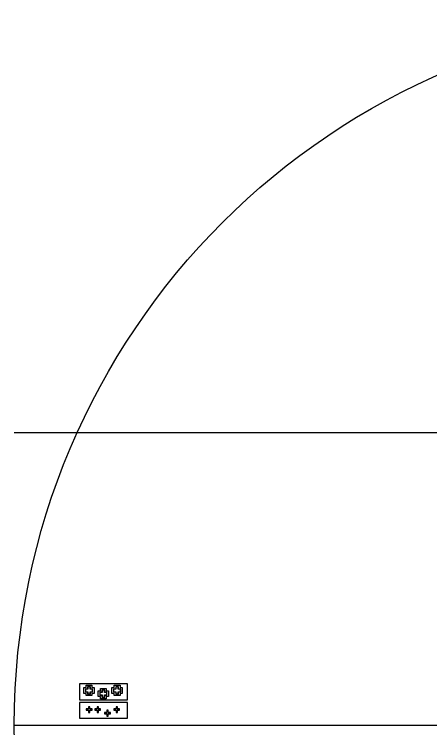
# Model space of a CAD drawing. Extents: x 1828 to 103828, y 11639 to 113639.
# Drawn here: x 1828 to 31699, y 62389 to 113639 of the extents above; entities that cross this region are included whole.
import ezdxf

# ---------------------------------------------------------------- set-up
doc = ezdxf.new("R2010")
doc.units = 13
for name, color, linetype in [('Flow - AZ50', 80, 'Continuous'), ('Flow - SU8', 140, 'Continuous'), ('OPAQUE', 10, 'Continuous')]:
    doc.layers.add(name, color=color, linetype=linetype)

msp = doc.modelspace()

# ---------------------------------------------------------------- linework, layer by layer
for p, q in [((1828, 83639), (103828, 83639)), ((1828, 62639), (103828, 62639))]:
    msp.add_line(p, q)
at = {"layer": 'Flow - AZ50'}
for points in [[(7278, 65222), (7278, 65382), (7098, 65382), (7098, 65222), (6938, 65222), (6938, 65042), (7098, 65042), (7098, 64882), (7278, 64882), (7278, 65042), (7438, 65042), (7438, 65222)], [(8303, 64990), (8303, 65150), (8123, 65150), (8123, 64990), (7963, 64990), (7963, 64810), (8123, 64810), (8123, 64650), (8303, 64650), (8303, 64810), (8463, 64810), (8463, 64990)], [(9291, 65222), (9291, 65382), (9111, 65382), (9111, 65222), (8951, 65222), (8951, 65042), (9111, 65042), (9111, 64882), (9291, 64882), (9291, 65042), (9450, 65042), (9450, 65222)], [(7240, 63799), (7240, 63959), (7160, 63959), (7160, 63799), (7000, 63799), (7000, 63719), (7160, 63719), (7160, 63560), (7240, 63560), (7240, 63719), (7400, 63719), (7400, 63799)], [(7851, 63799), (7851, 63959), (7771, 63959), (7771, 63799), (7611, 63799), (7611, 63719), (7771, 63719), (7771, 63560), (7851, 63560), (7851, 63719), (8011, 63719), (8011, 63799)], [(8552, 63548), (8552, 63708), (8472, 63708), (8472, 63548), (8312, 63548), (8312, 63468), (8472, 63468), (8472, 63308), (8552, 63308), (8552, 63468), (8712, 63468), (8712, 63548)], [(9214, 63799), (9214, 63959), (9134, 63959), (9134, 63799), (8974, 63799), (8974, 63719), (9134, 63719), (9134, 63560), (9214, 63560), (9214, 63719), (9374, 63719), (9374, 63799)]]:
    msp.add_lwpolyline(points, close=True, dxfattribs=at)
at = {"layer": 'Flow - SU8'}
for points in [[(9938, 65610), (6498, 65610), (6498, 64470), (9938, 64470)], [(7398, 65502), (7398, 65342), (7558, 65342), (7558, 64922), (7398, 64922), (7398, 64762), (6978, 64762), (6978, 64922), (6818, 64922), (6818, 65342), (6978, 65342), (6978, 65502), (7398, 65502)], [(7088, 65232), (6928, 65232), (6928, 65032), (7088, 65032), (7088, 64872), (7288, 64872), (7288, 65032), (7448, 65032), (7448, 65232), (7288, 65232), (7288, 65392), (7088, 65392)], [(8423, 65270), (8423, 65110), (8583, 65110), (8583, 64690), (8423, 64690), (8423, 64530), (8003, 64530), (8003, 64690), (7843, 64690), (7843, 65110), (8003, 65110), (8003, 65270), (8423, 65270)], [(8113, 65000), (7953, 65000), (7953, 64800), (8113, 64800), (8113, 64640), (8313, 64640), (8313, 64800), (8473, 64800), (8473, 65000), (8313, 65000), (8313, 65160), (8113, 65160)], [(9411, 65502), (9411, 65342), (9570, 65342), (9570, 64922), (9411, 64922), (9411, 64762), (8991, 64762), (8991, 64922), (8831, 64922), (8831, 65342), (8991, 65342), (8991, 65502), (9411, 65502)], [(9101, 65232), (8941, 65232), (8941, 65032), (9101, 65032), (9101, 64872), (9301, 64872), (9301, 65032), (9460, 65032), (9460, 65232), (9301, 65232), (9301, 65392), (9101, 65392)], [(9938, 64279), (6498, 64279), (6498, 63139), (9938, 63139)], [(7150, 63809), (6990, 63809), (6990, 63709), (7150, 63709), (7150, 63550), (7250, 63550), (7250, 63709), (7410, 63709), (7410, 63809), (7250, 63809), (7250, 63969), (7150, 63969)], [(7761, 63809), (7601, 63809), (7601, 63709), (7761, 63709), (7761, 63550), (7861, 63550), (7861, 63709), (8021, 63709), (8021, 63809), (7861, 63809), (7861, 63969), (7761, 63969)], [(8462, 63558), (8302, 63558), (8302, 63458), (8462, 63458), (8462, 63298), (8562, 63298), (8562, 63458), (8722, 63458), (8722, 63558), (8562, 63558), (8562, 63718), (8462, 63718)], [(9124, 63809), (8964, 63809), (8964, 63709), (9124, 63709), (9124, 63550), (9224, 63550), (9224, 63709), (9384, 63709), (9384, 63809), (9224, 63809), (9224, 63969), (9124, 63969)]]:
    msp.add_lwpolyline(points, close=True, dxfattribs=at)
at = {"layer": 'OPAQUE'}
msp.add_circle((52828, 62639), 51000, dxfattribs=at)

doc.saveas('drawing.dxf')
